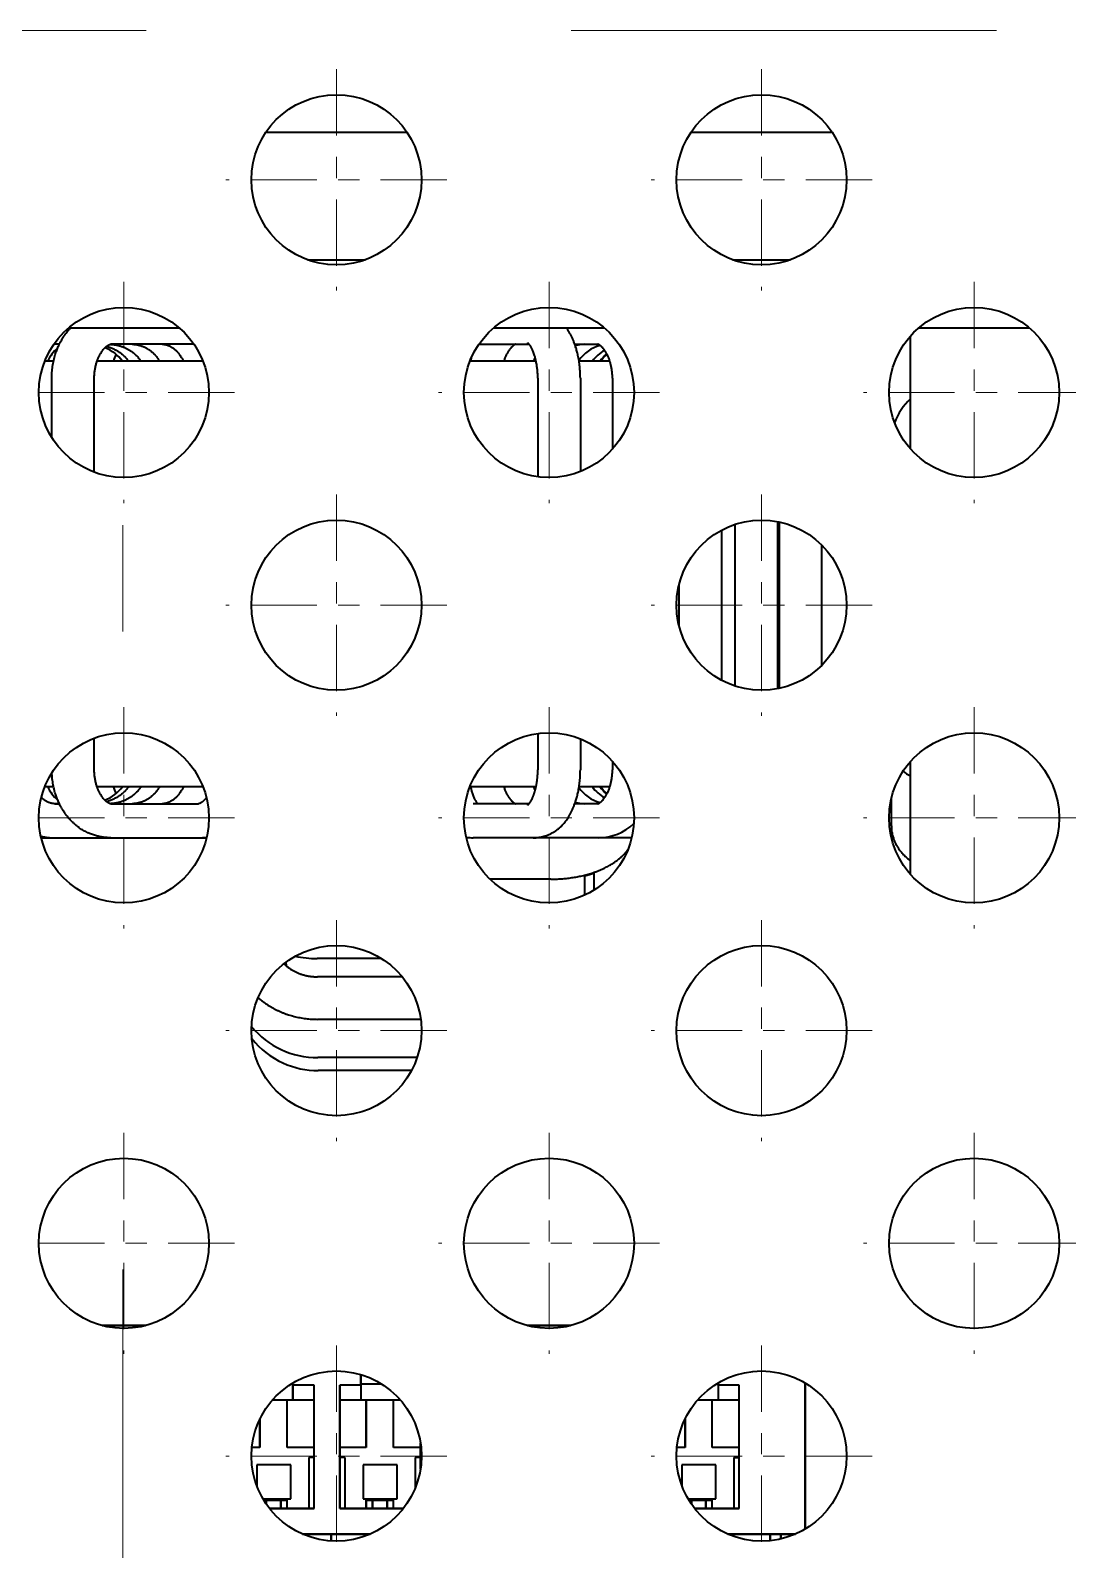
# Model space of a CAD drawing. Extents: x 23 to 417, y 3 to 294.
# Drawn here: x 70.75 to 75.63, y 153.2 to 160.34 of the extents above; entities that cross this region are included whole.
import ezdxf

# ---------------------------------------------------------------- set-up
doc = ezdxf.new("R2010")
doc.units = 0
doc.linetypes.add('DASHDOT', pattern=[18.5, 12, -3, 0.5, -3])
doc.linetypes.add('PHANTOM', pattern=[20, 10, -2, 2, -2, 2, -2])
doc.layers.get('0').update_dxf_attribs({"lineweight": 13})

# ---------------------------------------------------------------- blocks, each defined once
blk = doc.blocks.new('BLOCK4284')
at = {"color": 7, "linetype": 'DASHDOT', "lineweight": 13, "ltscale": 0.13}
for p, q in [((5, 7.3), (5, 2.1)), ((7.6, 4.7), (2.4, 4.7))]:
    blk.add_line(p, q, dxfattribs=at)
blk = doc.blocks.new('BLOCK4286')
at = {"color": 7, "linetype": 'DASHDOT', "lineweight": 13, "ltscale": 0.13}
for p, q in [((10, 12.3), (10, 7.1)), ((12.6, 9.7), (7.4, 9.7))]:
    blk.add_line(p, q, dxfattribs=at)
blk = doc.blocks.new('BLOCK4290')
at = {"color": 7, "linetype": 'DASHDOT', "lineweight": 13, "ltscale": 0.13}
for p, q in [((15, 17.3), (15, 12.1)), ((17.6, 14.7), (12.4, 14.7))]:
    blk.add_line(p, q, dxfattribs=at)
blk = doc.blocks.new('BLOCK4292')
at = {"color": 7, "linetype": 'DASHDOT', "lineweight": 13, "ltscale": 0.13}
for p, q in [((15, 7.3), (15, 2.1)), ((17.6, 4.7), (12.4, 4.7))]:
    blk.add_line(p, q, dxfattribs=at)
blk = doc.blocks.new('BLOCK4296')
at = {"color": 7, "linetype": 'DASHDOT', "lineweight": 13, "ltscale": 0.13}
for p, q in [((20, 12.3), (20, 7.1)), ((22.6, 9.7), (17.4, 9.7))]:
    blk.add_line(p, q, dxfattribs=at)
blk = doc.blocks.new('BLOCK4335')
at = {"color": 7, "linetype": 'DASHDOT', "lineweight": 13, "ltscale": 0.13}
for p, q in [((0, 12.3), (0, 7.1)), ((2.6, 9.7), (-2.6, 9.7))]:
    blk.add_line(p, q, dxfattribs=at)
blk = doc.blocks.new('BLOCK4336')
at = {"color": 7, "linetype": 'DASHDOT', "lineweight": 13, "ltscale": 0.13}
for p, q in [((5, 17.3), (5, 12.1)), ((7.6, 14.7), (2.4, 14.7))]:
    blk.add_line(p, q, dxfattribs=at)
blk = doc.blocks.new('BLOCK4383')
at = {"color": 7, "linetype": 'DASHDOT', "lineweight": 13, "ltscale": 0.13}
for p, q in [((20, 32.3), (20, 27.1)), ((22.6, 29.7), (17.4, 29.7))]:
    blk.add_line(p, q, dxfattribs=at)
blk = doc.blocks.new('BLOCK4397')
at = {"color": 7, "linetype": 'DASHDOT', "lineweight": 13, "ltscale": 0.13}
for p, q in [((0, 22.3), (0, 17.1)), ((2.6, 19.7), (-2.6, 19.7))]:
    blk.add_line(p, q, dxfattribs=at)
blk = doc.blocks.new('BLOCK4398')
at = {"color": 7, "linetype": 'DASHDOT', "lineweight": 13, "ltscale": 0.13}
for p, q in [((5, 37.3), (5, 32.1)), ((7.6, 34.7), (2.4, 34.7))]:
    blk.add_line(p, q, dxfattribs=at)
blk = doc.blocks.new('BLOCK4399')
at = {"color": 7, "linetype": 'DASHDOT', "lineweight": 13, "ltscale": 0.13}
for p, q in [((10, 32.3), (10, 27.1)), ((12.6, 29.7), (7.4, 29.7))]:
    blk.add_line(p, q, dxfattribs=at)
blk = doc.blocks.new('BLOCK4400')
at = {"color": 7, "linetype": 'DASHDOT', "lineweight": 13, "ltscale": 0.13}
for p, q in [((15, 37.3), (15, 32.1)), ((17.6, 34.7), (12.4, 34.7))]:
    blk.add_line(p, q, dxfattribs=at)
blk = doc.blocks.new('BLOCK4401')
at = {"color": 7, "linetype": 'DASHDOT', "lineweight": 13, "ltscale": 0.13}
for p, q in [((20, 22.3), (20, 17.1)), ((22.6, 19.7), (17.4, 19.7))]:
    blk.add_line(p, q, dxfattribs=at)
blk = doc.blocks.new('BLOCK4419')
at = {"color": 7, "linetype": 'DASHDOT', "lineweight": 13, "ltscale": 0.13}
for p, q in [((5, 27.3), (5, 22.1)), ((7.6, 24.7), (2.4, 24.7))]:
    blk.add_line(p, q, dxfattribs=at)
blk = doc.blocks.new('BLOCK4420')
at = {"color": 7, "linetype": 'DASHDOT', "lineweight": 13, "ltscale": 0.13}
for p, q in [((15, 27.3), (15, 22.1)), ((17.6, 24.7), (12.4, 24.7))]:
    blk.add_line(p, q, dxfattribs=at)
blk = doc.blocks.new('BLOCK4429')
at = {"color": 7, "linetype": 'DASHDOT', "lineweight": 13, "ltscale": 0.13}
for p, q in [((10, 22.3), (10, 17.1)), ((12.6, 19.7), (7.4, 19.7))]:
    blk.add_line(p, q, dxfattribs=at)
blk = doc.blocks.new('BLOCK4433')
at = {"color": 7, "linetype": 'DASHDOT', "lineweight": 13, "ltscale": 0.13}
for p, q in [((0, 32.3), (0, 27.1)), ((2.6, 29.7), (-2.6, 29.7))]:
    blk.add_line(p, q, dxfattribs=at)
blk = doc.blocks.new('BLOCK4442')
at = {"color": 7, "lineweight": 35, "ltscale": 0.082848}
for p, q in [((3.343, 35.82), (6.657, 35.82)), ((13.343, 35.82), (16.657, 35.82))]:
    blk.add_line(p, q, dxfattribs=at)
at = {"color": 7, "lineweight": 35, "ltscale": 0.034124}
for p, q in [((4.318, 32.82), (5.683, 32.82)), ((14.318, 32.82), (15.683, 32.82))]:
    blk.add_line(p, q, dxfattribs=at)
at = {"color": 7, "lineweight": 35, "ltscale": 0.064989}
for p, q in [((-1.3, 31.22), (1.3, 31.22)), ((8.7, 31.22), (11.3, 31.22)), ((18.7, 31.22), (21.3, 31.22))]:
    blk.add_line(p, q, dxfattribs=at)
at = {"color": 7, "lineweight": 35, "ltscale": 0.000645117}
blk.add_line((-1.649, 30.832), (-1.623, 30.833), dxfattribs=at)
at = {"color": 7, "lineweight": 35, "ltscale": 0.002598}
for p, q in [((-1.519, 30.833), (-1.623, 30.833)), ((-1.623, 20.033), (-1.519, 20.033))]:
    blk.add_line(p, q, dxfattribs=at)
at = {"color": 7, "lineweight": 35, "ltscale": 0.04897}
blk.add_line((1.648, 30.833), (-0.311, 30.833), dxfattribs=at)
at = {"color": 7, "lineweight": 35, "ltscale": 0.029486}
blk.add_line((8.352, 30.833), (9.532, 30.833), dxfattribs=at)
at = {"color": 7, "lineweight": 35, "ltscale": 0.013617}
blk.add_line((10.607, 30.833), (11.152, 30.833), dxfattribs=at)
at = {"color": 7, "lineweight": 35, "ltscale": 0.0661}
for p, q in [((18.499, 31.022), (18.499, 28.378)), ((18.499, 21.022), (18.499, 18.378))]:
    blk.add_line(p, q, dxfattribs=at)
at = {"color": 7, "lineweight": 35, "ltscale": 0.005162}
for p, q in [((-1.655, 30.433), (-1.862, 30.433)), ((-1.655, 20.433), (-1.862, 20.433))]:
    blk.add_line(p, q, dxfattribs=at)
at = {"color": 7, "lineweight": 35, "ltscale": 0.06231}
for p, q in [((1.861, 30.433), (-0.632, 30.433)), ((1.861, 20.433), (-0.632, 20.433))]:
    blk.add_line(p, q, dxfattribs=at)
at = {"color": 7, "lineweight": 35, "ltscale": 0.03893}
for p, q in [((9.696, 30.433), (8.139, 30.433)), ((9.696, 20.433), (8.139, 20.433))]:
    blk.add_line(p, q, dxfattribs=at)
at = {"color": 7, "lineweight": 35, "ltscale": 0.00191}
blk.add_line((8.17, 30.508), (8.153, 30.434), dxfattribs=at)
at = {"color": 7, "lineweight": 35, "ltscale": 0.018165}
for p, q in [((11.434, 30.433), (10.707, 30.433)), ((11.434, 20.433), (10.707, 20.433))]:
    blk.add_line(p, q, dxfattribs=at)
at = {"color": 7, "lineweight": 35, "ltscale": 0.034816}
blk.add_line((-1.696, 28.641), (-1.696, 30.033), dxfattribs=at)
at = {"color": 7, "lineweight": 35, "ltscale": 0.055204}
blk.add_line((-0.696, 27.825), (-0.696, 30.033), dxfattribs=at)
at = {"color": 7, "lineweight": 35, "ltscale": 0.057899}
blk.add_line((9.737, 30.033), (9.737, 27.717), dxfattribs=at)
at = {"color": 7, "lineweight": 35, "ltscale": 0.054818}
blk.add_line((10.737, 30.033), (10.737, 27.841), dxfattribs=at)
at = {"color": 7, "lineweight": 35, "ltscale": 0.041603}
blk.add_line((11.493, 30.033), (11.493, 28.369), dxfattribs=at)
at = {"color": 7, "lineweight": 35, "ltscale": 0.088129}
blk.add_line((14.055, 26.463), (14.055, 22.937), dxfattribs=at)
at = {"color": 7, "lineweight": 35, "ltscale": 0.094988}
blk.add_line((14.375, 26.6), (14.375, 22.8), dxfattribs=at)
at = {"color": 7, "lineweight": 35, "ltscale": 0.098229}
blk.add_line((15.375, 26.665), (15.375, 22.735), dxfattribs=at)
at = {"color": 7, "lineweight": 35, "ltscale": 0.097848}
blk.add_line((15.413, 26.657), (15.413, 22.743), dxfattribs=at)
at = {"color": 7, "lineweight": 35, "ltscale": 0.070789}
blk.add_line((16.413, 26.116), (16.413, 23.284), dxfattribs=at)
at = {"color": 7, "lineweight": 35, "ltscale": 0.023259}
blk.add_line((13.055, 25.165), (13.055, 24.235), dxfattribs=at)
at = {"color": 7, "lineweight": 35, "ltscale": 0.018537}
blk.add_line((-0.696, 20.833), (-0.696, 21.575), dxfattribs=at)
at = {"color": 7, "lineweight": 35, "ltscale": 0.021231}
blk.add_line((9.737, 21.683), (9.737, 20.833), dxfattribs=at)
at = {"color": 7, "lineweight": 35, "ltscale": 0.018151}
blk.add_line((10.737, 21.559), (10.737, 20.833), dxfattribs=at)
at = {"color": 7, "lineweight": 35, "ltscale": 0.004935}
blk.add_line((11.493, 21.031), (11.493, 20.833), dxfattribs=at)
at = {"color": 7, "lineweight": 35, "ltscale": 0.00262}
blk.add_line((-1.519, 20.033), (-1.624, 20.033), dxfattribs=at)
at = {"color": 7, "lineweight": 35, "ltscale": 0.002623}
blk.add_line((-1.624, 20.033), (-1.519, 20.033), dxfattribs=at)
at = {"color": 7, "lineweight": 35, "ltscale": 0.002617}
blk.add_line((-1.624, 20.033), (-1.519, 20.033), dxfattribs=at)
at = {"color": 7, "lineweight": 35, "ltscale": 0.002626}
blk.add_line((-1.624, 20.033), (-1.519, 20.033), dxfattribs=at)
at = {"color": 7, "lineweight": 35, "ltscale": 0.00263}
blk.add_line((-1.624, 20.033), (-1.519, 20.033), dxfattribs=at)
at = {"color": 7, "lineweight": 35, "ltscale": 0.002614}
blk.add_line((-1.623, 20.033), (-1.519, 20.033), dxfattribs=at)
at = {"color": 7, "lineweight": 35, "ltscale": 0.00261}
blk.add_line((-1.623, 20.033), (-1.519, 20.033), dxfattribs=at)
at = {"color": 7, "lineweight": 35, "ltscale": 0.002605}
blk.add_line((-1.623, 20.033), (-1.519, 20.033), dxfattribs=at)
at = {"color": 7, "lineweight": 35, "ltscale": 0.012582}
blk.add_line((-0.311, 20.033), (0.192, 20.033), dxfattribs=at)
at = {"color": 7, "lineweight": 35, "ltscale": 0.030337}
blk.add_line((-0.311, 20.033), (0.903, 20.033), dxfattribs=at)
at = {"color": 7, "lineweight": 35, "ltscale": 0.051656}
for p, q in [((-0.311, 20.033), (1.755, 20.033)), ((-0.311, 19.233), (1.755, 19.233))]:
    blk.add_line(p, q, dxfattribs=at)
at = {"color": 7, "lineweight": 35, "ltscale": 0.032874}
blk.add_line((9.533, 20.033), (8.218, 20.033), dxfattribs=at)
at = {"color": 7, "lineweight": 35, "ltscale": 0.008056}
blk.add_line((9.533, 20.033), (9.21, 20.033), dxfattribs=at)
at = {"color": 7, "lineweight": 35, "ltscale": 0.013614}
blk.add_line((11.152, 20.033), (10.607, 20.033), dxfattribs=at)
blk.add_line((11.152, 20.033), (10.607, 20.033), dxfattribs=at)
at = {"color": 7, "lineweight": 35, "ltscale": 0.007821}
blk.add_line((11.152, 20.033), (10.839, 20.033), dxfattribs=at)
at = {"color": 7, "lineweight": 35, "ltscale": 0.016614}
blk.add_line((18.053, 19.513), (18.058, 20.178), dxfattribs=at)
at = {"color": 7, "lineweight": 35, "ltscale": 0.000210624}
blk.add_line((18.053, 19.513), (18.053, 19.505), dxfattribs=at)
at = {"color": 7, "lineweight": 35, "ltscale": 0.003338}
blk.add_line((18.063, 19.201), (18.064, 19.335), dxfattribs=at)
at = {"color": 7, "lineweight": 35, "ltscale": 0.007975}
blk.add_line((-1.945, 19.233), (-1.626, 19.233), dxfattribs=at)
at = {"color": 7, "lineweight": 35, "ltscale": 0.032742}
blk.add_line((-1.623, 19.233), (-0.313, 19.233), dxfattribs=at)
at = {"color": 7, "lineweight": 35, "ltscale": 0.004622}
blk.add_line((1.76, 19.233), (1.945, 19.233), dxfattribs=at)
at = {"color": 7, "lineweight": 35, "ltscale": 0.035336}
blk.add_line((9.631, 19.233), (8.218, 19.233), dxfattribs=at)
at = {"color": 7, "lineweight": 35, "ltscale": 0.038124}
blk.add_line((11.158, 19.233), (9.633, 19.233), dxfattribs=at)
at = {"color": 7, "lineweight": 35, "ltscale": 0.019611}
blk.add_line((11.945, 19.233), (11.16, 19.233), dxfattribs=at)
at = {"color": 7, "lineweight": 35, "ltscale": 0.035697}
blk.add_line((10.041, 18.259), (8.613, 18.259), dxfattribs=at)
at = {"color": 7, "lineweight": 35, "ltscale": 0.000590258}
blk.add_line((10.82, 18.326), (10.819, 18.35), dxfattribs=at)
at = {"color": 7, "lineweight": 35, "ltscale": 0.011758}
blk.add_line((10.842, 17.886), (10.844, 18.356), dxfattribs=at)
at = {"color": 7, "lineweight": 35, "ltscale": 0.010476}
blk.add_line((11.053, 18.417), (11.051, 17.998), dxfattribs=at)
at = {"color": 7, "lineweight": 35, "ltscale": 0.001182}
blk.add_line((3.788, 16.291), (3.821, 16.257), dxfattribs=at)
at = {"color": 7, "lineweight": 35, "ltscale": 0.00223}
blk.add_line((3.822, 16.224), (3.819, 16.313), dxfattribs=at)
at = {"color": 7, "lineweight": 35, "ltscale": 0.037857}
blk.add_line((6.061, 16.395), (4.547, 16.395), dxfattribs=at)
at = {"color": 7, "lineweight": 35, "ltscale": 0.049868}
blk.add_line((6.549, 15.965), (4.554, 15.965), dxfattribs=at)
at = {"color": 7, "lineweight": 35, "ltscale": 0.060703}
blk.add_line((6.982, 14.965), (4.554, 14.965), dxfattribs=at)
at = {"color": 7, "lineweight": 35, "ltscale": 0.058342}
blk.add_line((6.897, 14.066), (4.563, 14.066), dxfattribs=at)
at = {"color": 7, "lineweight": 35, "ltscale": 0.054804}
blk.add_line((6.765, 13.759), (4.573, 13.759), dxfattribs=at)
at = {"color": 7, "lineweight": 35, "ltscale": 0.025406}
for p, q in [((-0.508, 7.766), (0.508, 7.766)), ((0.508, 7.766), (-0.508, 7.766)), ((9.492, 7.766), (10.508, 7.766)), ((10.508, 7.766), (9.492, 7.766))]:
    blk.add_line(p, q, dxfattribs=at)
at = {"color": 7, "lineweight": 35, "ltscale": 0.006242}
for p, q in [((5.576, 6.615), (5.576, 6.366)), ((5.576, 6.366), (5.576, 6.615))]:
    blk.add_line(p, q, dxfattribs=at)
at = {"color": 7, "lineweight": 35, "ltscale": 0.00073346}
for p, q in [((3.947, 6.4), (3.976, 6.4)), ((3.947, 6.4), (3.976, 6.4)), ((13.947, 6.4), (13.976, 6.4)), ((13.947, 6.4), (13.976, 6.4))]:
    blk.add_line(p, q, dxfattribs=at)
at = {"color": 7, "lineweight": 35, "ltscale": 0.001308}
for p, q in [((3.976, 6.366), (3.976, 6.418)), ((3.976, 6.366), (3.976, 6.418)), ((13.976, 6.366), (13.976, 6.418)), ((13.976, 6.366), (13.976, 6.418))]:
    blk.add_line(p, q, dxfattribs=at)
at = {"color": 7, "lineweight": 35, "ltscale": 0.0125}
for p, q in [((4.476, 6.366), (3.976, 6.366)), ((4.476, 6.366), (3.976, 6.366)), ((5.576, 6.366), (5.076, 6.366)), ((5.576, 6.366), (5.076, 6.366)), ((14.476, 6.366), (13.976, 6.366)), ((14.476, 6.366), (13.976, 6.366)), ((4.476, 6.016), (3.976, 6.016)), ((4.476, 6.016), (3.976, 6.016)), ((5.576, 6.016), (5.076, 6.016)), ((5.576, 6.016), (5.076, 6.016)), ((14.476, 6.016), (13.976, 6.016)), ((14.476, 6.016), (13.976, 6.016))]:
    blk.add_line(p, q, dxfattribs=at)
at = {"color": 7, "lineweight": 35, "ltscale": 0.00875}
for p, q in [((3.976, 6.016), (3.976, 6.366)), ((3.976, 6.366), (3.976, 6.016)), ((5.576, 6.366), (5.576, 6.016)), ((5.576, 6.366), (5.576, 6.016)), ((13.976, 6.366), (13.976, 6.016)), ((13.976, 6.366), (13.976, 6.016))]:
    blk.add_line(p, q, dxfattribs=at)
at = {"color": 7, "lineweight": 35, "ltscale": 0.0725}
for p, q in [((4.476, 3.466), (4.476, 6.366)), ((4.476, 3.466), (4.476, 6.366)), ((5.076, 6.366), (5.076, 3.466)), ((5.076, 3.466), (5.076, 6.366)), ((14.476, 3.466), (14.476, 6.366)), ((14.476, 3.466), (14.476, 6.366))]:
    blk.add_line(p, q, dxfattribs=at)
at = {"color": 7, "lineweight": 35, "ltscale": 0.011937}
blk.add_line((5.576, 6.4), (6.054, 6.4), dxfattribs=at)
blk.add_line((5.576, 6.4), (6.054, 6.4), dxfattribs=at)
at = {"color": 7, "lineweight": 35, "ltscale": 0.085841}
for p, q in [((16.026, 6.417), (16.026, 2.983)), ((16.026, 2.983), (16.026, 6.417))]:
    blk.add_line(p, q, dxfattribs=at)
at = {"color": 7, "lineweight": 35, "ltscale": 0.012057}
for p, q in [((3.976, 6.016), (3.494, 6.016)), ((3.976, 6.016), (3.494, 6.016)), ((13.976, 6.016), (13.494, 6.016)), ((13.976, 6.016), (13.494, 6.016))]:
    blk.add_line(p, q, dxfattribs=at)
at = {"color": 7, "lineweight": 35, "ltscale": 0.027888}
for p, q in [((3.84, 4.9), (3.84, 6.016)), ((3.84, 4.9), (3.84, 6.016)), ((5.7, 6.016), (5.7, 4.9)), ((5.7, 4.9), (5.7, 6.016)), ((6.34, 4.9), (6.34, 6.016)), ((6.34, 4.9), (6.34, 6.016)), ((13.84, 4.9), (13.84, 6.016)), ((13.84, 4.9), (13.84, 6.016))]:
    blk.add_line(p, q, dxfattribs=at)
at = {"color": 7, "lineweight": 35, "ltscale": 0.0225}
blk.add_line((6.476, 6.016), (5.576, 6.016), dxfattribs=at)
blk.add_line((6.476, 6.016), (5.576, 6.016), dxfattribs=at)
at = {"color": 7, "lineweight": 35, "ltscale": 0.000851604}
for p, q in [((6.476, 6.016), (6.476, 6.05)), ((6.476, 6.05), (6.476, 6.016))]:
    blk.add_line(p, q, dxfattribs=at)
at = {"color": 7, "lineweight": 35, "ltscale": 0.000761092}
blk.add_line((6.506, 6.016), (6.476, 6.016), dxfattribs=at)
blk.add_line((6.506, 6.016), (6.476, 6.016), dxfattribs=at)
at = {"color": 7, "lineweight": 35, "ltscale": 0.016788}
for p, q in [((3.2, 5.572), (3.2, 4.9)), ((3.2, 4.9), (3.2, 5.572)), ((13.2, 5.572), (13.2, 4.9)), ((13.2, 4.9), (13.2, 5.572))]:
    blk.add_line(p, q, dxfattribs=at)
at = {"color": 7, "lineweight": 35, "ltscale": 0.01547}
blk.add_line((6.976, 4.391), (6.976, 5.009), dxfattribs=at)
blk.add_line((6.976, 4.391), (6.976, 5.009), dxfattribs=at)
at = {"color": 7, "lineweight": 35, "ltscale": 0.004747}
for p, q in [((3.2, 4.9), (3.01, 4.9)), ((3.2, 4.9), (3.01, 4.9)), ((13.2, 4.9), (13.01, 4.9)), ((13.2, 4.9), (13.01, 4.9))]:
    blk.add_line(p, q, dxfattribs=at)
at = {"color": 7, "lineweight": 35, "ltscale": 0.0159}
for p, q in [((4.476, 4.9), (3.84, 4.9)), ((4.476, 4.9), (3.84, 4.9)), ((6.976, 4.9), (6.34, 4.9)), ((6.976, 4.9), (6.34, 4.9)), ((14.476, 4.9), (13.84, 4.9)), ((14.476, 4.9), (13.84, 4.9))]:
    blk.add_line(p, q, dxfattribs=at)
at = {"color": 7, "lineweight": 35, "ltscale": 0.003125}
for p, q in [((4.476, 4.666), (4.351, 4.666)), ((4.476, 4.666), (4.351, 4.666)), ((5.201, 4.666), (5.076, 4.666)), ((5.201, 4.666), (5.076, 4.666)), ((6.976, 4.666), (6.851, 4.666)), ((6.976, 4.666), (6.851, 4.666)), ((14.351, 4.666), (14.476, 4.666)), ((14.351, 4.666), (14.476, 4.666))]:
    blk.add_line(p, q, dxfattribs=at)
at = {"color": 7, "lineweight": 35, "ltscale": 0.03}
for p, q in [((4.351, 4.666), (4.351, 3.466)), ((4.351, 4.666), (4.351, 3.466)), ((5.201, 4.666), (5.201, 3.466)), ((5.201, 4.666), (5.201, 3.466)), ((14.351, 4.666), (14.351, 3.466)), ((14.351, 4.666), (14.351, 3.466))]:
    blk.add_line(p, q, dxfattribs=at)
at = {"color": 7, "lineweight": 35, "ltscale": 0.0156}
blk.add_line((5.7, 4.9), (5.076, 4.9), dxfattribs=at)
blk.add_line((5.7, 4.9), (5.076, 4.9), dxfattribs=at)
at = {"color": 7, "lineweight": 35, "ltscale": 0.018083}
blk.add_line((6.851, 4.666), (6.851, 3.942), dxfattribs=at)
blk.add_line((6.851, 4.666), (6.851, 3.942), dxfattribs=at)
at = {"color": 7, "lineweight": 35, "ltscale": 0.012352}
for p, q in [((3.126, 4.496), (3.126, 4.001)), ((3.126, 4.496), (3.126, 4.001)), ((13.126, 4.496), (13.126, 4.001)), ((13.126, 4.496), (13.126, 4.001))]:
    blk.add_line(p, q, dxfattribs=at)
at = {"color": 7, "lineweight": 35, "ltscale": 0.02}
for p, q in [((3.926, 4.496), (3.126, 4.496)), ((3.926, 4.496), (3.126, 4.496)), ((3.926, 3.696), (3.926, 4.496)), ((3.926, 3.696), (3.926, 4.496)), ((5.626, 4.496), (5.626, 3.696)), ((6.426, 4.496), (5.626, 4.496)), ((5.626, 4.496), (5.626, 3.696)), ((6.426, 4.496), (5.626, 4.496)), ((6.426, 3.696), (6.426, 4.496)), ((6.426, 3.696), (6.426, 4.496)), ((13.926, 4.496), (13.126, 4.496)), ((13.926, 4.496), (13.126, 4.496)), ((13.926, 3.696), (13.926, 4.496)), ((13.926, 3.696), (13.926, 4.496)), ((5.626, 3.696), (6.426, 3.696)), ((5.626, 3.696), (6.426, 3.696))]:
    blk.add_line(p, q, dxfattribs=at)
at = {"color": 7, "lineweight": 35, "ltscale": 0.016386}
for p, q in [((3.271, 3.696), (3.926, 3.696)), ((3.271, 3.696), (3.926, 3.696)), ((13.271, 3.696), (13.926, 3.696)), ((13.271, 3.696), (13.926, 3.696))]:
    blk.add_line(p, q, dxfattribs=at)
at = {"color": 7, "lineweight": 35, "ltscale": 0.001458}
for p, q in [((3.292, 3.66), (3.35, 3.66)), ((3.292, 3.66), (3.35, 3.66)), ((13.292, 3.66), (13.35, 3.66)), ((13.292, 3.66), (13.35, 3.66))]:
    blk.add_line(p, q, dxfattribs=at)
at = {"color": 7, "lineweight": 35, "ltscale": 0.0085}
for p, q in [((3.35, 3.66), (3.69, 3.66)), ((3.35, 3.66), (3.69, 3.66)), ((5.85, 3.66), (6.19, 3.66)), ((5.85, 3.66), (6.19, 3.66)), ((13.35, 3.66), (13.69, 3.66)), ((13.35, 3.66), (13.69, 3.66))]:
    blk.add_line(p, q, dxfattribs=at)
at = {"color": 7, "lineweight": 35, "ltscale": 0.002256}
for p, q in [((3.35, 3.66), (3.35, 3.57)), ((3.35, 3.57), (3.35, 3.66)), ((13.35, 3.66), (13.35, 3.57)), ((13.35, 3.57), (13.35, 3.66))]:
    blk.add_line(p, q, dxfattribs=at)
at = {"color": 7, "lineweight": 35, "ltscale": 0.00375}
for p, q in [((3.69, 3.66), (3.84, 3.66)), ((3.69, 3.66), (3.84, 3.66)), ((5.7, 3.66), (5.85, 3.66)), ((5.7, 3.66), (5.85, 3.66)), ((6.19, 3.66), (6.34, 3.66)), ((6.19, 3.66), (6.34, 3.66)), ((13.69, 3.66), (13.84, 3.66)), ((13.69, 3.66), (13.84, 3.66))]:
    blk.add_line(p, q, dxfattribs=at)
at = {"color": 7, "lineweight": 35, "ltscale": 0.004862}
for p, q in [((3.69, 3.66), (3.69, 3.466)), ((3.69, 3.466), (3.69, 3.66)), ((3.84, 3.466), (3.84, 3.66)), ((3.84, 3.466), (3.84, 3.66)), ((5.7, 3.66), (5.7, 3.466)), ((5.7, 3.466), (5.7, 3.66)), ((5.85, 3.66), (5.85, 3.466)), ((5.85, 3.466), (5.85, 3.66)), ((6.19, 3.66), (6.19, 3.466)), ((6.19, 3.466), (6.19, 3.66)), ((6.34, 3.466), (6.34, 3.66)), ((6.34, 3.466), (6.34, 3.66)), ((13.69, 3.66), (13.69, 3.466)), ((13.69, 3.466), (13.69, 3.66)), ((13.84, 3.466), (13.84, 3.66)), ((13.84, 3.466), (13.84, 3.66))]:
    blk.add_line(p, q, dxfattribs=at)
at = {"color": 7, "lineweight": 35, "ltscale": 0.026239}
for p, q in [((3.426, 3.466), (4.476, 3.466)), ((4.476, 3.466), (3.426, 3.466)), ((13.426, 3.466), (14.476, 3.466)), ((14.476, 3.466), (13.426, 3.466))]:
    blk.add_line(p, q, dxfattribs=at)
at = {"color": 7, "lineweight": 35, "ltscale": 0.037443}
for p, q in [((5.076, 3.466), (6.574, 3.466)), ((6.574, 3.466), (5.076, 3.466))]:
    blk.add_line(p, q, dxfattribs=at)
at = {"color": 7, "lineweight": 35, "ltscale": 0.036821}
for p, q in [((5.676, 2.866), (4.203, 2.866)), ((4.203, 2.866), (5.676, 2.866))]:
    blk.add_line(p, q, dxfattribs=at)
at = {"color": 7, "lineweight": 35, "ltscale": 0.004021}
for p, q in [((4.876, 2.866), (4.876, 2.705)), ((4.876, 2.705), (4.876, 2.866))]:
    blk.add_line(p, q, dxfattribs=at)
at = {"color": 7, "lineweight": 35, "ltscale": 0.003025}
for p, q in [((5.797, 2.866), (5.676, 2.866)), ((5.676, 2.866), (5.797, 2.866))]:
    blk.add_line(p, q, dxfattribs=at)
at = {"color": 7, "lineweight": 35, "ltscale": 0.001199}
for p, q in [((5.676, 2.818), (5.676, 2.866)), ((5.676, 2.866), (5.676, 2.818))]:
    blk.add_line(p, q, dxfattribs=at)
at = {"color": 7, "lineweight": 35, "ltscale": 0.039845}
for p, q in [((15.797, 2.866), (14.203, 2.866)), ((14.203, 2.866), (15.797, 2.866))]:
    blk.add_line(p, q, dxfattribs=at)
at = {"color": 7, "lineweight": 35, "ltscale": 0.00389}
for p, q in [((15.2, 2.71), (15.2, 2.866)), ((15.2, 2.866), (15.2, 2.71))]:
    blk.add_line(p, q, dxfattribs=at)
at = {"color": 7, "lineweight": 35, "ltscale": 0.002859}
for p, q in [((15.45, 2.751), (15.45, 2.866)), ((15.45, 2.866), (15.45, 2.751))]:
    blk.add_line(p, q, dxfattribs=at)
at = {"color": 7, "lineweight": 35}
for centre in [(5, 34.7), (15, 34.7), (0, 29.7), (10, 29.7), (20, 29.7), (5, 24.7), (15, 24.7), (0, 19.7), (10, 19.7), (20, 19.7), (5, 14.7), (15, 14.7), (0, 9.7), (10, 9.7), (20, 9.7), (5, 4.7), (15, 4.7)]:
    blk.add_circle(centre, 2, dxfattribs=at)
for centre, radius, start, end in [((-1.072, 30.145), 0.773, 129.088, 158.1908), ((-0.782, 29.868), 0.942, 36.9286, 69.1489), ((10.841, 30.219), 0.615, 90.154, 110.9271), ((11.411, 29.983), 0.848, 104.1721, 146.6465), ((0.748, 30.121), 1.044, 153.0348, 162.598), ((10.469, 30.079), 0.907, 151.1096, 156.9814), ((11.736, 29.937), 0.871, 119.5715, 145.2524), ((11.886, 29.935), 0.85, 127.9953, 144.1549), ((11.9, 29.936), 0.847, 129.0163, 144.0407), ((19.502, 28.489), 1.46, 133.3474, 159.9585), ((18.954, 21.627), 1.042, 232.9755, 244.1492), ((-1.073, 20.721), 0.772, 201.8094, 231.0063), ((-0.782, 20.999), 0.942, 290.8501, 323.0713), ((0.75, 20.747), 1.046, 197.1689, 206.9584), ((10.469, 20.787), 0.906, 203.0187, 208.8904), ((11.411, 20.884), 0.848, 213.4275, 255.8197), ((11.736, 20.929), 0.871, 214.7474, 240.4236), ((11.886, 20.931), 0.85, 215.8452, 232.0047), ((11.9, 20.93), 0.847, 215.9594, 230.9839), ((10.841, 20.648), 0.615, 249.1316, 269.8474), ((11.155, 20.45), 1.217, 270.1516, 313.6384), ((-1.623, 20.831), 1.598, 258.0903, 270.0051), ((1.755, 20.51), 1.276, 269.9956, 278.6896), ((8.218, 20.163), 0.929, 259.7616, 270.0029), ((10.228, 21.026), 2.755, 282.913, 287.4251), ((4.545, 18.977), 2.582, 258.4382, 270.0433), ((4.556, 16.085), 2.019, 219.6644, 270.2145), ((4.573, 15.759), 2, 218.548, 245.4545)]:
    blk.add_arc(centre, radius, start, end, dxfattribs=at)
blk.add_ellipse((4.573, 15.759), major_axis=(0, -2), ratio=0.999991, start_param=5.854786, end_param=6.283185, dxfattribs=at)
for points, degree, knots in [([(-1.696, 30.033), (-1.696, 30.057), (-1.696, 30.105), (-1.692, 30.176), (-1.685, 30.247), (-1.676, 30.318), (-1.664, 30.388), (-1.65, 30.458), (-1.633, 30.526), (-1.615, 30.587), (-1.598, 30.641), (-1.581, 30.688), (-1.563, 30.735), (-1.543, 30.781), (-1.522, 30.826), (-1.5, 30.871), (-1.476, 30.916), (-1.445, 30.971), (-1.406, 31.031), (-1.364, 31.09), (-1.327, 31.138), (-1.292, 31.18), (-1.268, 31.206), (-1.256, 31.219)], 3, [0, 0, 0, 0, 0.071484, 0.142938, 0.214336, 0.285652, 0.356864, 0.427953, 0.49906, 0.567586, 0.617869, 0.668101, 0.718258, 0.768347, 0.818373, 0.868346, 0.918277, 0.970854, 1.058613, 1.13334, 1.1872, 1.241233, 1.295412, 1.295412, 1.295412, 1.295412]), ([(10.737, 30.033), (10.737, 30.056), (10.736, 30.102), (10.734, 30.17), (10.729, 30.238), (10.723, 30.306), (10.715, 30.373), (10.706, 30.44), (10.695, 30.505), (10.683, 30.565), (10.67, 30.621), (10.657, 30.672), (10.643, 30.724), (10.624, 30.784), (10.602, 30.851), (10.574, 30.922), (10.544, 30.991), (10.511, 31.056), (10.478, 31.116), (10.444, 31.17), (10.421, 31.204), (10.409, 31.22)], 3, [0, 0, 0, 0, 0.068522, 0.136962, 0.205242, 0.273285, 0.341018, 0.408372, 0.475585, 0.539282, 0.592514, 0.645426, 0.697943, 0.753853, 0.834002, 0.909705, 0.984838, 1.057267, 1.127598, 1.191289, 1.249782, 1.249782, 1.249782, 1.249782]), ([(-0.696, 30.033), (-0.696, 30.049), (-0.696, 30.081), (-0.693, 30.128), (-0.689, 30.174), (-0.683, 30.221), (-0.676, 30.266), (-0.666, 30.311), (-0.656, 30.355), (-0.645, 30.393), (-0.634, 30.427), (-0.624, 30.456), (-0.613, 30.484), (-0.602, 30.511), (-0.59, 30.537), (-0.578, 30.562), (-0.565, 30.586), (-0.549, 30.614), (-0.53, 30.645), (-0.51, 30.675), (-0.492, 30.698), (-0.477, 30.716), (-0.462, 30.733), (-0.446, 30.749), (-0.43, 30.765), (-0.414, 30.779), (-0.398, 30.791), (-0.384, 30.801), (-0.373, 30.809), (-0.363, 30.814), (-0.354, 30.819), (-0.344, 30.824), (-0.335, 30.828), (-0.326, 30.831), (-0.32, 30.832), (-0.316, 30.833), (-0.313, 30.833), (-0.312, 30.833), (-0.311, 30.833)], 3, [0, 0, 0, 0, 0.0473259, 0.0945421, 0.1415389, 0.1882064, 0.2344349, 0.2801132, 0.3251306, 0.369375, 0.4003353, 0.4308062, 0.4607464, 0.4901145, 0.5188692, 0.5469676, 0.5743677, 0.6010209, 0.6433589, 0.6833504, 0.70808, 0.7316768, 0.7540901, 0.7752653, 0.7991444, 0.8210745, 0.8409975, 0.8588588, 0.8714486, 0.8827469, 0.8930322, 0.9019981, 0.9144624, 0.9235901, 0.929482, 0.9334997, 0.9361453, 0.9381859, 0.9381859, 0.9381859, 0.9381859]), ([(-0.402, 30.788), (-0.388, 30.784), (-0.36, 30.775), (-0.318, 30.76), (-0.277, 30.743), (-0.237, 30.724), (-0.198, 30.704), (-0.161, 30.683), (-0.126, 30.661), (-0.092, 30.637), (-0.059, 30.612), (-0.027, 30.586), (0.004, 30.558), (0.033, 30.528), (0.06, 30.498), (0.086, 30.466), (0.101, 30.444), (0.109, 30.433)], 3, [0, 0, 0, 0, 0.0439847, 0.0886114, 0.1330999, 0.1773691, 0.2216361, 0.2637391, 0.3054767, 0.3469614, 0.3881485, 0.4296244, 0.4711649, 0.5123632, 0.5532717, 0.5938934, 0.6342343, 0.6342343, 0.6342343, 0.6342343]), ([(-0.317, 30.833), (-0.306, 30.832), (-0.284, 30.831), (-0.25, 30.828), (-0.217, 30.824), (-0.184, 30.818), (-0.151, 30.811), (-0.118, 30.804), (-0.086, 30.795), (-0.055, 30.785), (-0.025, 30.774), (0.004, 30.763), (0.033, 30.75), (0.062, 30.736), (0.09, 30.722), (0.118, 30.706), (0.145, 30.689), (0.172, 30.671), (0.202, 30.649), (0.234, 30.624), (0.266, 30.596), (0.296, 30.566), (0.325, 30.535), (0.352, 30.503), (0.378, 30.469), (0.393, 30.445), (0.401, 30.433)], 3, [0, 0, 0, 0, 0.0334848, 0.0670111, 0.1005349, 0.1341391, 0.1677369, 0.2015178, 0.2347564, 0.2672515, 0.2993281, 0.3308519, 0.3624325, 0.3940691, 0.4257599, 0.4575017, 0.4892924, 0.5211159, 0.5572666, 0.6003856, 0.6426365, 0.6849745, 0.7273304, 0.7696915, 0.8120463, 0.8543846, 0.8543846, 0.8543846, 0.8543846]), ([(0.192, 30.833), (0.204, 30.833), (0.227, 30.833), (0.261, 30.83), (0.295, 30.826), (0.329, 30.82), (0.361, 30.812), (0.392, 30.803), (0.423, 30.793), (0.451, 30.782), (0.477, 30.771), (0.5, 30.76), (0.523, 30.748), (0.545, 30.736), (0.567, 30.722), (0.589, 30.708), (0.611, 30.692), (0.633, 30.676), (0.656, 30.657), (0.68, 30.636), (0.704, 30.612), (0.729, 30.586), (0.753, 30.558), (0.775, 30.529), (0.797, 30.498), (0.818, 30.466), (0.83, 30.444), (0.836, 30.433)], 3, [0, 0, 0, 0, 0.0343528, 0.0687667, 0.1034822, 0.1380605, 0.1698887, 0.2021503, 0.2350994, 0.2669782, 0.2940125, 0.3190387, 0.3443864, 0.3700603, 0.3960626, 0.4223919, 0.4490462, 0.476009, 0.5051032, 0.5376636, 0.5717613, 0.6082404, 0.6448582, 0.6818769, 0.7192678, 0.7570019, 0.7950509, 0.7950509, 0.7950509, 0.7950509]), ([(0.903, 30.833), (0.907, 30.833), (0.917, 30.833), (0.931, 30.832), (0.946, 30.831), (0.96, 30.829), (0.976, 30.826), (0.992, 30.822), (1.009, 30.818), (1.027, 30.812), (1.048, 30.804), (1.069, 30.795), (1.089, 30.785), (1.111, 30.773), (1.136, 30.758), (1.164, 30.738), (1.191, 30.717), (1.218, 30.693), (1.244, 30.668), (1.27, 30.64), (1.296, 30.608), (1.323, 30.572), (1.347, 30.535), (1.368, 30.499), (1.386, 30.466), (1.396, 30.445), (1.4, 30.434)], 3, [0, 0, 0, 0, 0.0141901, 0.0284309, 0.0428962, 0.0576604, 0.0737051, 0.0902426, 0.1073969, 0.1253412, 0.149241, 0.173364, 0.1940552, 0.21601, 0.2485525, 0.2820062, 0.3173152, 0.3534806, 0.3883763, 0.425066, 0.4684615, 0.5127185, 0.5589609, 0.601816, 0.6365886, 0.6719383, 0.6719383, 0.6719383, 0.6719383]), ([(9.217, 30.834), (9.216, 30.834), (9.215, 30.833), (9.211, 30.832), (9.205, 30.83), (9.197, 30.825), (9.189, 30.821), (9.18, 30.815), (9.17, 30.808), (9.158, 30.799), (9.145, 30.789), (9.13, 30.774), (9.112, 30.756), (9.092, 30.734), (9.073, 30.71), (9.059, 30.69), (9.044, 30.669), (9.029, 30.646), (9.012, 30.614), (8.995, 30.582), (8.978, 30.547), (8.963, 30.511), (8.949, 30.473), (8.94, 30.447), (8.936, 30.434)], 3, [0, 0, 0, 0, 0.0010021, 0.0047638, 0.0115192, 0.0208648, 0.0316066, 0.039698, 0.0530067, 0.0677675, 0.0843691, 0.1032791, 0.1307918, 0.1604334, 0.1935719, 0.2218212, 0.233678, 0.2699784, 0.3050624, 0.3416987, 0.3797692, 0.4191551, 0.4597434, 0.5018194, 0.5018194, 0.5018194, 0.5018194]), ([(9.737, 30.033), (9.737, 30.05), (9.736, 30.085), (9.734, 30.136), (9.731, 30.187), (9.727, 30.237), (9.721, 30.286), (9.714, 30.335), (9.706, 30.383), (9.698, 30.426), (9.689, 30.465), (9.68, 30.501), (9.671, 30.535), (9.659, 30.574), (9.645, 30.616), (9.629, 30.66), (9.612, 30.699), (9.595, 30.735), (9.578, 30.766), (9.563, 30.791), (9.549, 30.812), (9.537, 30.828), (9.526, 30.841), (9.517, 30.851), (9.51, 30.858), (9.506, 30.862), (9.504, 30.863), (9.504, 30.864)], 3, [0, 0, 0, 0, 0.0513946, 0.1026438, 0.1536024, 0.204125, 0.2540663, 0.3032796, 0.3516448, 0.3983506, 0.4357417, 0.4722925, 0.507917, 0.5428295, 0.5934693, 0.6400615, 0.6836638, 0.7236227, 0.7583156, 0.7886368, 0.8119712, 0.8322825, 0.8493352, 0.862934, 0.8739573, 0.8792667, 0.8803969, 0.8803969, 0.8803969, 0.8803969]), ([(11.493, 30.033), (11.493, 30.047), (11.493, 30.073), (11.491, 30.113), (11.488, 30.153), (11.484, 30.192), (11.479, 30.231), (11.473, 30.269), (11.466, 30.307), (11.458, 30.343), (11.45, 30.377), (11.439, 30.413), (11.427, 30.452), (11.413, 30.492), (11.398, 30.529), (11.382, 30.565), (11.365, 30.599), (11.347, 30.632), (11.33, 30.659), (11.316, 30.681), (11.302, 30.701), (11.285, 30.724), (11.264, 30.749), (11.245, 30.769), (11.228, 30.784), (11.214, 30.796), (11.202, 30.806), (11.191, 30.814), (11.182, 30.82), (11.173, 30.824), (11.165, 30.829), (11.158, 30.832), (11.154, 30.833), (11.152, 30.834), (11.152, 30.834)], 3, [0, 0, 0, 0, 0.0399276, 0.0797912, 0.1195193, 0.1590448, 0.1983006, 0.2372184, 0.2757882, 0.3132117, 0.3472932, 0.3816574, 0.4260465, 0.4680316, 0.5088319, 0.5483238, 0.5863859, 0.6228902, 0.6595295, 0.6824767, 0.6987352, 0.7363184, 0.7674682, 0.7964656, 0.8184348, 0.835884, 0.8514534, 0.8655732, 0.8749398, 0.8845547, 0.8951404, 0.9023856, 0.9068294, 0.9082081, 0.9082081, 0.9082081, 0.9082081]), ([(-0.311, 19.233), (-0.341, 19.233), (-0.4, 19.235), (-0.49, 19.245), (-0.58, 19.261), (-0.673, 19.284), (-0.762, 19.314), (-0.838, 19.346), (-0.899, 19.376), (-0.947, 19.403), (-0.995, 19.431), (-1.045, 19.464), (-1.097, 19.503), (-1.15, 19.546), (-1.199, 19.59), (-1.243, 19.633), (-1.282, 19.675), (-1.317, 19.717), (-1.354, 19.762), (-1.396, 19.82), (-1.435, 19.881), (-1.47, 19.939), (-1.496, 19.986), (-1.518, 20.032), (-1.54, 20.078), (-1.56, 20.125), (-1.578, 20.172), (-1.596, 20.22), (-1.613, 20.273), (-1.631, 20.334), (-1.648, 20.403), (-1.663, 20.474), (-1.675, 20.545), (-1.685, 20.617), (-1.691, 20.689), (-1.694, 20.737), (-1.695, 20.761)], 3, [0, 0, 0, 0, 0.089555, 0.178886, 0.271529, 0.363453, 0.463729, 0.55393, 0.610565, 0.666352, 0.720641, 0.776596, 0.846756, 0.914331, 0.982435, 1.043738, 1.098786, 1.153676, 1.208418, 1.274436, 1.365871, 1.426784, 1.477462, 1.528185, 1.578962, 1.6298, 1.68071, 1.731695, 1.782739, 1.849539, 1.922157, 1.994315, 2.0666, 2.138993, 2.21147, 2.284006, 2.284006, 2.284006, 2.284006]), ([(-0.311, 20.033), (-0.312, 20.033), (-0.313, 20.033), (-0.316, 20.034), (-0.32, 20.034), (-0.326, 20.036), (-0.335, 20.039), (-0.344, 20.043), (-0.354, 20.047), (-0.363, 20.052), (-0.373, 20.058), (-0.384, 20.066), (-0.398, 20.075), (-0.414, 20.088), (-0.43, 20.102), (-0.446, 20.118), (-0.462, 20.134), (-0.477, 20.15), (-0.492, 20.169), (-0.51, 20.192), (-0.53, 20.221), (-0.549, 20.252), (-0.565, 20.28), (-0.578, 20.305), (-0.59, 20.33), (-0.602, 20.356), (-0.613, 20.383), (-0.624, 20.411), (-0.634, 20.44), (-0.645, 20.473), (-0.656, 20.512), (-0.666, 20.556), (-0.676, 20.6), (-0.683, 20.646), (-0.689, 20.692), (-0.693, 20.739), (-0.696, 20.786), (-0.696, 20.818), (-0.696, 20.833)], 3, [0, 0, 0, 0, 0.0020406, 0.0046862, 0.0087039, 0.0145959, 0.0237235, 0.0361879, 0.0451538, 0.0554391, 0.0667374, 0.0793271, 0.0971884, 0.1171115, 0.1390416, 0.1629206, 0.1840958, 0.2065091, 0.2301059, 0.2548355, 0.2948271, 0.337165, 0.3638183, 0.3912183, 0.4193168, 0.4480715, 0.4774395, 0.5073798, 0.5378506, 0.568811, 0.6130554, 0.6580727, 0.7037511, 0.7499795, 0.796647, 0.8436439, 0.8908601, 0.9381859, 0.9381859, 0.9381859, 0.9381859]), ([(9.503, 20.003), (9.508, 20.006), (9.512, 20.01), (9.516, 20.014), (9.525, 20.024), (9.533, 20.034), (9.537, 20.039), (9.548, 20.054), (9.558, 20.068), (9.563, 20.077), (9.581, 20.106), (9.597, 20.136), (9.607, 20.157), (9.634, 20.217), (9.655, 20.278), (9.668, 20.318), (9.691, 20.403), (9.708, 20.489), (9.715, 20.535), (9.727, 20.622), (9.734, 20.71), (9.736, 20.751), (9.736, 20.792), (9.737, 20.833)], 5, [0, 0, 0, 0, 0, 0, 0.0280847, 0.0280847, 0.0280847, 0.0644748, 0.0644748, 0.0644748, 0.1165076, 0.1165076, 0.1165076, 0.2341809, 0.2341809, 0.2341809, 0.4413967, 0.4413967, 0.4413967, 0.6743137, 0.6743137, 0.6743137, 0.8804351, 0.8804351, 0.8804351, 0.8804351, 0.8804351, 0.8804351]), ([(9.631, 19.233), (9.65, 19.233), (9.687, 19.234), (9.743, 19.239), (9.798, 19.248), (9.854, 19.26), (9.91, 19.276), (9.967, 19.295), (10.023, 19.319), (10.08, 19.349), (10.138, 19.383), (10.185, 19.417), (10.229, 19.452), (10.271, 19.488), (10.316, 19.533), (10.356, 19.578), (10.392, 19.623), (10.425, 19.669), (10.459, 19.72), (10.491, 19.775), (10.524, 19.836), (10.555, 19.901), (10.583, 19.968), (10.609, 20.038), (10.63, 20.101), (10.647, 20.158), (10.66, 20.207), (10.673, 20.257), (10.685, 20.312), (10.696, 20.372), (10.707, 20.436), (10.716, 20.501), (10.724, 20.567), (10.73, 20.633), (10.734, 20.7), (10.736, 20.766), (10.737, 20.811), (10.737, 20.833)], 3, [0, 0, 0, 0, 0.055797, 0.111425, 0.168232, 0.224527, 0.283466, 0.341526, 0.404392, 0.465991, 0.536039, 0.604468, 0.639325, 0.705626, 0.770893, 0.828628, 0.885974, 0.943141, 1.000297, 1.067893, 1.135872, 1.208456, 1.281774, 1.355905, 1.430888, 1.481841, 1.533175, 1.584881, 1.636937, 1.701831, 1.767186, 1.832953, 1.899073, 1.965481, 2.032108, 2.098883, 2.165733, 2.165733, 2.165733, 2.165733]), ([(11.152, 20.033), (11.152, 20.033), (11.154, 20.033), (11.158, 20.035), (11.164, 20.037), (11.172, 20.042), (11.181, 20.046), (11.19, 20.052), (11.201, 20.06), (11.213, 20.069), (11.227, 20.081), (11.243, 20.096), (11.262, 20.116), (11.283, 20.14), (11.3, 20.163), (11.315, 20.184), (11.329, 20.206), (11.346, 20.233), (11.364, 20.265), (11.381, 20.299), (11.397, 20.335), (11.412, 20.373), (11.427, 20.413), (11.439, 20.452), (11.449, 20.488), (11.458, 20.523), (11.466, 20.559), (11.473, 20.596), (11.479, 20.635), (11.484, 20.674), (11.488, 20.714), (11.491, 20.753), (11.493, 20.793), (11.493, 20.82), (11.493, 20.833)], 3, [0, 0, 0, 0, 0.001058, 0.0050312, 0.0120784, 0.0220589, 0.0324783, 0.0413678, 0.0553402, 0.0707922, 0.0881633, 0.1093857, 0.1383006, 0.1693877, 0.2064343, 0.2250825, 0.246038, 0.2831372, 0.3196886, 0.3578162, 0.3973918, 0.4382913, 0.4803935, 0.5249856, 0.5597882, 0.5939859, 0.6314121, 0.6701429, 0.709206, 0.7486111, 0.7882893, 0.828173, 0.8681938, 0.9082811, 0.9082811, 0.9082811, 0.9082811]), ([(0.109, 20.433), (0.101, 20.422), (0.086, 20.4), (0.06, 20.369), (0.033, 20.338), (0.004, 20.309), (-0.027, 20.281), (-0.059, 20.254), (-0.092, 20.229), (-0.126, 20.206), (-0.161, 20.183), (-0.198, 20.162), (-0.237, 20.142), (-0.277, 20.124), (-0.318, 20.107), (-0.36, 20.092), (-0.388, 20.083), (-0.402, 20.079)], 3, [0, 0, 0, 0, 0.0403439, 0.0809685, 0.1218801, 0.1630815, 0.2046086, 0.2461328, 0.2872932, 0.32878, 0.370521, 0.4126243, 0.4568956, 0.5011655, 0.5456565, 0.5902862, 0.6342685, 0.6342685, 0.6342685, 0.6342685]), ([(0.401, 20.433), (0.394, 20.421), (0.378, 20.398), (0.353, 20.365), (0.326, 20.332), (0.297, 20.301), (0.267, 20.272), (0.236, 20.244), (0.204, 20.219), (0.174, 20.197), (0.147, 20.179), (0.12, 20.162), (0.092, 20.146), (0.065, 20.132), (0.036, 20.118), (0.008, 20.105), (-0.022, 20.094), (-0.051, 20.083), (-0.082, 20.073), (-0.114, 20.064), (-0.146, 20.056), (-0.179, 20.049), (-0.212, 20.044), (-0.245, 20.039), (-0.278, 20.036), (-0.3, 20.035), (-0.311, 20.034)], 3, [0, 0, 0, 0, 0.0420054, 0.0840264, 0.1260537, 0.1680756, 0.2100802, 0.2520072, 0.294636, 0.3312652, 0.3628364, 0.3943767, 0.4258724, 0.4573179, 0.4887108, 0.5200488, 0.551331, 0.582997, 0.6152829, 0.6480387, 0.6815911, 0.7149681, 0.7482879, 0.7815771, 0.8148299, 0.8480656, 0.8480656, 0.8480656, 0.8480656]), ([(0.836, 20.433), (0.83, 20.422), (0.818, 20.4), (0.797, 20.369), (0.775, 20.338), (0.753, 20.309), (0.729, 20.281), (0.704, 20.255), (0.68, 20.231), (0.656, 20.21), (0.633, 20.191), (0.611, 20.174), (0.589, 20.159), (0.567, 20.144), (0.545, 20.131), (0.523, 20.118), (0.5, 20.107), (0.477, 20.096), (0.451, 20.084), (0.423, 20.073), (0.392, 20.063), (0.361, 20.054), (0.329, 20.047), (0.295, 20.041), (0.261, 20.037), (0.227, 20.034), (0.204, 20.033), (0.192, 20.033)], 3, [0, 0, 0, 0, 0.0380484, 0.0757837, 0.1131748, 0.150193, 0.1868094, 0.2232832, 0.2573925, 0.2899409, 0.3190389, 0.3459937, 0.3726455, 0.3989731, 0.4249735, 0.4506462, 0.4759929, 0.5010176, 0.5280434, 0.559917, 0.5928728, 0.6251388, 0.6569723, 0.6915541, 0.7262754, 0.7606984, 0.7950517, 0.7950517, 0.7950517, 0.7950517]), ([(1.4, 20.433), (1.396, 20.422), (1.386, 20.401), (1.368, 20.367), (1.347, 20.332), (1.323, 20.294), (1.296, 20.259), (1.27, 20.227), (1.244, 20.198), (1.218, 20.173), (1.191, 20.15), (1.164, 20.128), (1.136, 20.109), (1.111, 20.094), (1.089, 20.082), (1.069, 20.072), (1.048, 20.063), (1.028, 20.055), (1.009, 20.049), (0.992, 20.045), (0.976, 20.041), (0.96, 20.038), (0.946, 20.036), (0.931, 20.034), (0.917, 20.033), (0.907, 20.033), (0.903, 20.033)], 3, [0, 0, 0, 0, 0.035342, 0.0701145, 0.1129302, 0.1591793, 0.2034266, 0.2468251, 0.2835171, 0.3184024, 0.3545508, 0.3898606, 0.4233138, 0.4558942, 0.4778512, 0.498539, 0.5226507, 0.5465714, 0.5645215, 0.58168, 0.5982213, 0.61427, 0.6290375, 0.6435045, 0.6577477, 0.6719373, 0.6719373, 0.6719373, 0.6719373]), ([(8.153, 20.433), (8.155, 20.42), (8.161, 20.396), (8.17, 20.36), (8.18, 20.325), (8.192, 20.285), (8.206, 20.242), (8.224, 20.197), (8.241, 20.158), (8.258, 20.123), (8.275, 20.093), (8.29, 20.069), (8.303, 20.05), (8.312, 20.038), (8.316, 20.033)], 3, [0, 0, 0, 0, 0.037896, 0.0749318, 0.1109955, 0.1484308, 0.2004595, 0.2471865, 0.2908803, 0.3299148, 0.364587, 0.3926755, 0.4154568, 0.4350421, 0.4350421, 0.4350421, 0.4350421]), ([(8.936, 20.433), (8.94, 20.42), (8.949, 20.394), (8.963, 20.356), (8.978, 20.32), (8.994, 20.286), (9.011, 20.253), (9.029, 20.222), (9.044, 20.198), (9.058, 20.178), (9.072, 20.158), (9.09, 20.134), (9.11, 20.112), (9.128, 20.093), (9.144, 20.079), (9.157, 20.068), (9.169, 20.059), (9.179, 20.052), (9.188, 20.046), (9.196, 20.042), (9.204, 20.038), (9.21, 20.035), (9.214, 20.033), (9.216, 20.033), (9.216, 20.033)], 3, [0, 0, 0, 0, 0.0418303, 0.0821788, 0.1213412, 0.1592051, 0.1956545, 0.2305725, 0.2670106, 0.2795195, 0.3059032, 0.3394498, 0.3690511, 0.396741, 0.4160256, 0.4326601, 0.4474887, 0.4610032, 0.46941, 0.479412, 0.4892755, 0.4962135, 0.500423, 0.5017411, 0.5017411, 0.5017411, 0.5017411]), ([(-1.623, 20.033), (-1.628, 20.033), (-1.637, 20.033), (-1.652, 20.034), (-1.666, 20.036), (-1.681, 20.038), (-1.697, 20.041), (-1.713, 20.045), (-1.73, 20.049), (-1.749, 20.056), (-1.77, 20.063), (-1.791, 20.073), (-1.811, 20.083), (-1.834, 20.095), (-1.86, 20.111), (-1.888, 20.131), (-1.915, 20.153), (-1.933, 20.169), (-1.942, 20.177)], 3, [0, 0, 0, 0, 0.014325, 0.0287024, 0.043311, 0.0582347, 0.0744748, 0.0911993, 0.1085576, 0.1269026, 0.1514053, 0.1752855, 0.1962655, 0.219235, 0.2525887, 0.2865942, 0.3226352, 0.3587091, 0.3587091, 0.3587091, 0.3587091]), ([(1.942, 20.177), (1.937, 20.17), (1.927, 20.158), (1.912, 20.14), (1.896, 20.123), (1.88, 20.107), (1.863, 20.092), (1.847, 20.078), (1.832, 20.068), (1.82, 20.06), (1.809, 20.053), (1.8, 20.048), (1.79, 20.043), (1.781, 20.039), (1.772, 20.036), (1.765, 20.035), (1.761, 20.034), (1.758, 20.033), (1.756, 20.033), (1.755, 20.033)], 3, [0, 0, 0, 0, 0.0246564, 0.0481165, 0.0702968, 0.0935539, 0.1169939, 0.1380211, 0.1574162, 0.1710777, 0.1829424, 0.1936775, 0.2031007, 0.2153215, 0.2252118, 0.2314859, 0.2357325, 0.2385024, 0.240597, 0.240597, 0.240597, 0.240597]), ([(18.053, 19.505), (18.053, 19.481), (18.055, 19.434), (18.063, 19.37), (18.074, 19.314), (18.086, 19.267), (18.104, 19.211), (18.127, 19.149), (18.157, 19.088), (18.187, 19.034), (18.219, 18.984), (18.254, 18.935), (18.289, 18.892), (18.324, 18.852), (18.361, 18.814), (18.402, 18.775), (18.448, 18.735), (18.482, 18.709), (18.499, 18.696)], 3, [0, 0, 0, 0, 0.0708135, 0.1407843, 0.1925074, 0.2433815, 0.2868916, 0.3685072, 0.4415395, 0.4885281, 0.5556965, 0.6175623, 0.670376, 0.7231075, 0.7756709, 0.8295989, 0.8926333, 0.9577776, 0.9577776, 0.9577776, 0.9577776]), ([(10.041, 18.259), (10.061, 18.259), (10.103, 18.26), (10.166, 18.261), (10.229, 18.264), (10.291, 18.268), (10.353, 18.273), (10.415, 18.279), (10.477, 18.287), (10.538, 18.295), (10.599, 18.305), (10.659, 18.315), (10.719, 18.327), (10.778, 18.34), (10.837, 18.354), (10.895, 18.369), (10.952, 18.386), (11.015, 18.405), (11.083, 18.428), (11.156, 18.456), (11.221, 18.483), (11.279, 18.509), (11.33, 18.534), (11.381, 18.56), (11.438, 18.592), (11.498, 18.629), (11.56, 18.671), (11.617, 18.712), (11.67, 18.756), (11.725, 18.806), (11.776, 18.858), (11.82, 18.909), (11.845, 18.941), (11.856, 18.956)], 3, [0, 0, 0, 0, 0.062744, 0.125456, 0.188101, 0.250643, 0.313073, 0.375331, 0.437384, 0.499199, 0.560809, 0.62212, 0.683106, 0.743739, 0.804129, 0.864116, 0.923693, 0.983005, 1.060555, 1.139514, 1.215689, 1.273179, 1.330256, 1.386917, 1.443763, 1.527047, 1.59815, 1.668615, 1.736993, 1.806055, 1.892187, 1.951819, 2.010836, 2.010836, 2.010836, 2.010836]), ([(3.767, 16.275), (3.775, 16.267), (3.791, 16.252), (3.815, 16.229), (3.841, 16.208), (3.867, 16.187), (3.894, 16.167), (3.922, 16.148), (3.95, 16.129), (3.98, 16.112), (4.011, 16.095), (4.043, 16.079), (4.076, 16.064), (4.109, 16.05), (4.144, 16.037), (4.179, 16.024), (4.214, 16.013), (4.251, 16.003), (4.287, 15.994), (4.325, 15.987), (4.362, 15.98), (4.4, 15.975), (4.439, 15.97), (4.477, 15.967), (4.516, 15.966), (4.541, 15.965), (4.554, 15.965)], 3, [0, 0, 0, 0, 0.0324077, 0.0656563, 0.0993503, 0.1337763, 0.1670396, 0.2004495, 0.2342875, 0.2685238, 0.3037094, 0.3395317, 0.3756921, 0.4122055, 0.4490058, 0.4861025, 0.5234832, 0.5611247, 0.5989637, 0.6370057, 0.6752268, 0.7136006, 0.7520772, 0.7906482, 0.8292844, 0.8679569, 0.8679569, 0.8679569, 0.8679569]), ([(3.156, 15.477), (3.174, 15.462), (3.21, 15.431), (3.264, 15.388), (3.319, 15.348), (3.375, 15.31), (3.432, 15.274), (3.49, 15.24), (3.55, 15.207), (3.612, 15.176), (3.675, 15.148), (3.739, 15.121), (3.803, 15.096), (3.869, 15.073), (3.935, 15.053), (4.002, 15.034), (4.07, 15.018), (4.138, 15.004), (4.207, 14.992), (4.276, 14.982), (4.345, 14.975), (4.415, 14.969), (4.484, 14.966), (4.531, 14.965), (4.554, 14.965)], 3, [0, 0, 0, 0, 0.070142, 0.140856, 0.208169, 0.275297, 0.342535, 0.409884, 0.478541, 0.54764, 0.616814, 0.686099, 0.755382, 0.824754, 0.894212, 0.963751, 1.0333, 1.10291, 1.172576, 1.242291, 1.312013, 1.381764, 1.451535, 1.521318, 1.521318, 1.521318, 1.521318])]:
    blk.add_open_spline(points, degree=degree, knots=knots, dxfattribs=at)

msp = doc.modelspace()

# ---------------------------------------------------------------- linework, layer by layer
at = {"color": 7, "linetype": 'DASHDOT', "lineweight": 13}
msp.add_line((71.1879, 142.5151), (71.1879, 166.7623), dxfattribs=at)
at = {"color": 7, "linetype": 'PHANTOM', "lineweight": 13}
msp.add_line((57.298, 160.341), (84.8475, 160.341), dxfattribs=at)

# ---------------------------------------------------------------- block references
at = {"lineweight": 0, "xscale": 0.2, "yscale": 0.2, "zscale": 0.2}
for name in ['BLOCK4442', 'BLOCK4398', 'BLOCK4400', 'BLOCK4433', 'BLOCK4399', 'BLOCK4383', 'BLOCK4419', 'BLOCK4420', 'BLOCK4397', 'BLOCK4429', 'BLOCK4401', 'BLOCK4336', 'BLOCK4290', 'BLOCK4335', 'BLOCK4286', 'BLOCK4296', 'BLOCK4284', 'BLOCK4292']:
    msp.add_blockref(name, (71.1932, 152.6987), dxfattribs=at)

doc.saveas('drawing.dxf')
